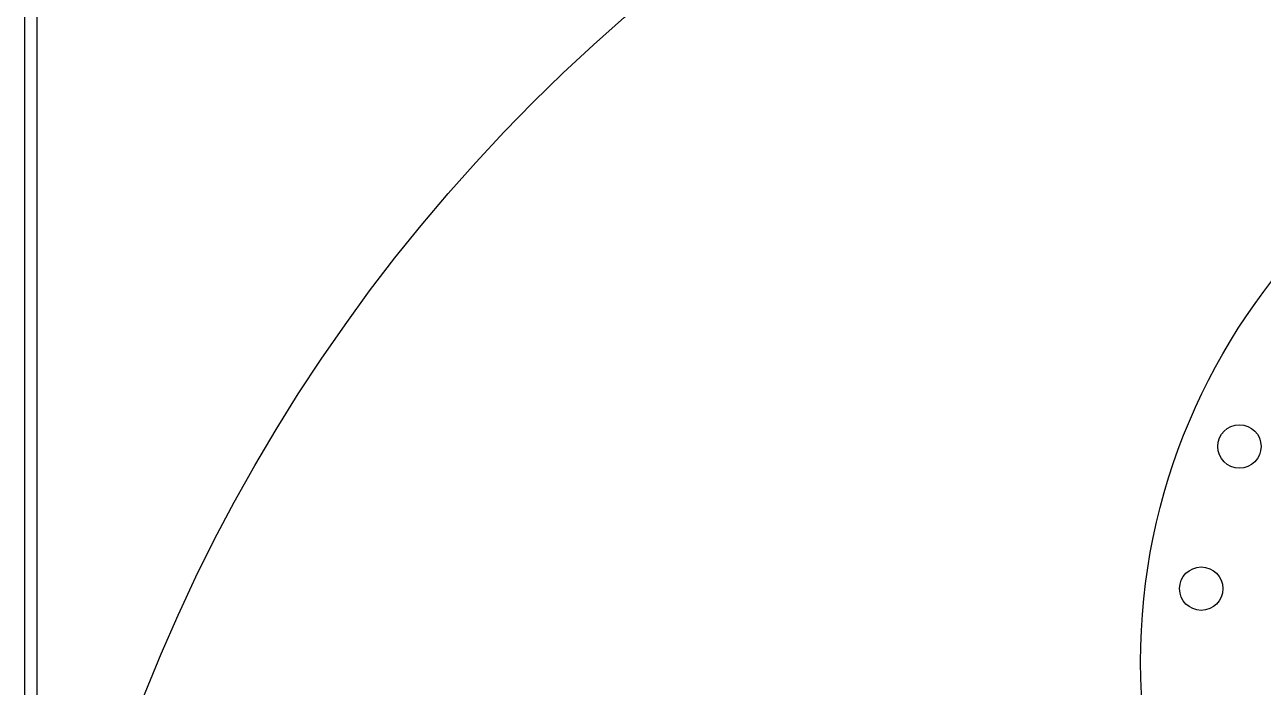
# Model space of a CAD drawing. Header units: inches. Extents: x -164 to 250, y -285 to 80.
# Drawn here: x -11.57 to -1.58, y -184.13 to -178.79 of the extents above; entities that cross this region are included whole.
import ezdxf

# ---------------------------------------------------------------- set-up
doc = ezdxf.new("R2010")
doc.units = ezdxf.units.IN
doc.header["$MEASUREMENT"] = 0

msp = doc.modelspace()

# ---------------------------------------------------------------- linework, layer by layer
for p, q in [((-11.4709, -189.31425), (-11.4709, -167.31425)), ((-11.5709, -188.31425), (-11.5709, -168.31425))]:
    msp.add_line(p, q)
for centre, radius in [((2.4291, -189.31425), 14), ((2.4291, -183.93305), 5), ((-1.77455, -182.19184), 0.175), ((-2.08197, -183.33916), 0.175)]:
    msp.add_circle(centre, radius)

doc.saveas('drawing.dxf')
